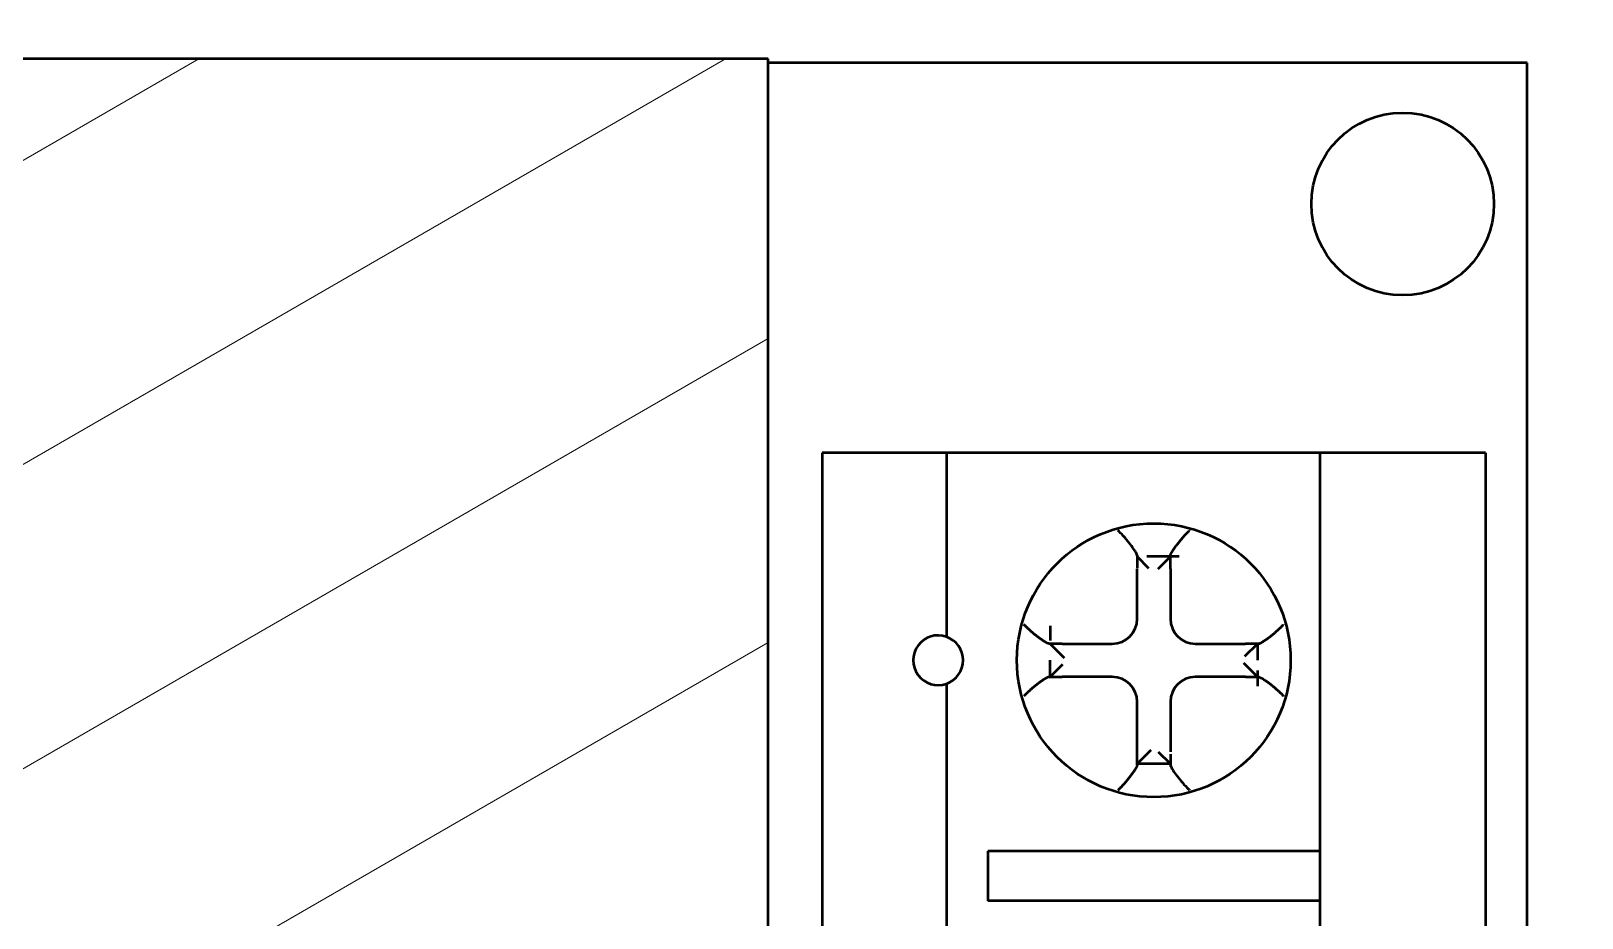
# Model space of a CAD drawing. Header units: millimetres. Extents: x 0 to 841, y 0 to 594.
# Drawn here: x 502.96 to 521.65, y 237.2 to 247.89 of the extents above; entities that cross this region are included whole.
import ezdxf

# ---------------------------------------------------------------- set-up
doc = ezdxf.new("R2010")
doc.units = ezdxf.units.MM
doc.layers.add('Hatch (ISO)', color=7, linetype='Continuous', lineweight=18)
doc.layers.add('Visible (ISO)', color=7, linetype='Continuous', lineweight=50)

msp = doc.modelspace()

# ---------------------------------------------------------------- hatches: boundary and pattern name
at = {"layer": 'Hatch (ISO)'}
h = msp.add_hatch(dxfattribs=at)
h.set_pattern_fill('ANSI31', color=256, scale=25.4, style=0)
h.set_pattern_definition([(45, (0, 0), (-2.245064, 2.245064), [])])
edge = h.paths.add_edge_path()
edge.add_ellipse((416.288, 307.621), major_axis=(-9.758, 2.186), ratio=1, start_angle=270, end_angle=282.6294)
edge.add_line((416.288, 317.621), (382.416, 317.621))
edge.add_ellipse((382.416, 312.621), major_axis=(-5, 0), ratio=1, start_angle=270, end_angle=360)
edge.add_line((377.416, 312.621), (377.416, 210.621))
edge.add_ellipse((382.416, 210.621), major_axis=(0, -5), ratio=1, start_angle=270, end_angle=360)
edge.add_line((382.416, 205.621), (416.288, 205.621))
edge.add_ellipse((416.288, 215.621), major_axis=(10, 0), ratio=1, start_angle=270, end_angle=282.6294)
edge.add_ellipse((445.416, 85.621), major_axis=(120.242, 26.942), ratio=1, start_angle=64.74122, end_angle=90, ccw=False)
edge.add_ellipse((474.544, 215.621), major_axis=(9.758, -2.186), ratio=1, start_angle=270, end_angle=282.6294)
edge.add_line((474.544, 205.621), (558.416, 205.621))
edge.add_ellipse((558.416, 210.621), major_axis=(5, 0), ratio=1, start_angle=270, end_angle=360)
edge.add_line((563.416, 210.621), (563.416, 312.621))
edge.add_ellipse((558.416, 312.621), major_axis=(0, 5), ratio=1, start_angle=270, end_angle=360)
edge.add_line((558.416, 317.621), (474.544, 317.621))
edge.add_ellipse((474.544, 307.621), major_axis=(-10, 0), ratio=1, start_angle=270, end_angle=282.6294)
edge.add_ellipse((445.416, 437.621), major_axis=(-120.242, -26.942), ratio=1, start_angle=64.74122, end_angle=90, ccw=False)
edge = h.paths.add_edge_path(flags=0)
edge.add_line((388.916, 208.621), (388.916, 210.621))
edge.add_ellipse((382.416, 210.621), major_axis=(0, 6.5), ratio=1, start_angle=270, end_angle=363.5049)
edge.add_line((382.019, 217.108), (380.416, 217.108))
edge.add_line((380.416, 217.108), (380.416, 221.814))
edge.add_spline(control_points=[(380.416, 221.814), (380.416, 222.421), (380.5, 223.145), (380.692, 224.324), (380.822, 224.956), (381.036, 226.225), (381.109, 226.863), (381.109, 228.037), (381.036, 228.675), (380.822, 229.944), (380.692, 230.576), (380.5, 231.755), (380.416, 232.479), (380.416, 233.086)], knot_values=[1.346639, 1.346639, 1.346639, 1.346639, 1.528836, 1.528836, 1.705012, 1.705012, 1.881187, 1.881187, 2.057362, 2.057362, 2.233538, 2.233538, 2.415734, 2.415734, 2.415734, 2.415734], degree=3, periodic=0)
edge.add_line((380.416, 233.086), (380.416, 241.621))
edge.add_ellipse((380.416, 244.121), major_axis=(2.5, 0), ratio=1, start_angle=270, end_angle=450)
edge.add_line((380.416, 246.621), (380.416, 276.621))
edge.add_ellipse((380.416, 279.121), major_axis=(2.5, 0), ratio=1, start_angle=270, end_angle=450)
edge.add_line((380.416, 281.621), (380.416, 306.121))
edge.add_line((380.416, 306.121), (382.489, 306.121))
edge.add_ellipse((382.416, 312.621), major_axis=(6.5, 0.073), ratio=1, start_angle=270, end_angle=359.355)
edge.add_line((388.916, 312.621), (388.916, 314.621))
edge.add_line((388.916, 314.621), (416.288, 314.621))
edge.add_ellipse((416.288, 307.621), major_axis=(7, 0), ratio=1, start_angle=77.3706, end_angle=90, ccw=False)
edge.add_ellipse((445.416, 437.621), major_axis=(123.169, -27.598), ratio=1, start_angle=270, end_angle=279.22446)
edge.add_ellipse((445.416, 311.397), major_axis=(-0.223, -7.497), ratio=1, start_angle=270, end_angle=453.4049)
edge.add_ellipse((445.416, 437.621), major_axis=(126.001, 7.497), ratio=1, start_angle=270, end_angle=279.22446)
edge.add_ellipse((474.544, 307.621), major_axis=(6.831, 1.531), ratio=1, start_angle=77.3706, end_angle=90, ccw=False)
edge.add_line((474.544, 314.621), (535.916, 314.621))
edge.add_ellipse((538.416, 314.621), major_axis=(0, -2.5), ratio=1, start_angle=270, end_angle=450)
edge.add_line((540.916, 314.621), (551.918, 314.621))
edge.add_line((551.918, 314.621), (551.918, 312.445))
edge.add_ellipse((558.416, 312.621), major_axis=(0.176, -6.498), ratio=1, start_angle=270, end_angle=359.0971)
edge.add_line((558.489, 306.121), (560.416, 306.121))
edge.add_line((560.416, 306.121), (560.416, 217.108))
edge.add_line((560.416, 217.108), (558.813, 217.108))
edge.add_ellipse((558.416, 210.621), major_axis=(-6.488, 0.397), ratio=1, start_angle=270, end_angle=361.9571)
edge.add_line((551.918, 210.796), (551.918, 208.621))
edge.add_line((551.918, 208.621), (540.916, 208.621))
edge.add_ellipse((538.416, 208.621), major_axis=(0, 2.5), ratio=1, start_angle=270, end_angle=450)
edge.add_line((535.916, 208.621), (474.544, 208.621))
edge.add_ellipse((474.544, 215.621), major_axis=(-7, 0), ratio=1, start_angle=77.3706, end_angle=90, ccw=False)
edge.add_ellipse((445.416, 85.621), major_axis=(-123.169, 27.598), ratio=1, start_angle=270, end_angle=279.22446)
edge.add_ellipse((445.416, 211.844), major_axis=(0.223, 7.497), ratio=1, start_angle=270, end_angle=453.4049)
edge.add_ellipse((445.416, 85.621), major_axis=(-126.001, -7.497), ratio=1, start_angle=270, end_angle=279.22446)
edge.add_ellipse((416.288, 215.621), major_axis=(-6.831, -1.531), ratio=1, start_angle=77.3706, end_angle=90, ccw=False)
edge.add_line((416.288, 208.621), (388.916, 208.621))
edge = h.paths.add_edge_path(flags=0)
edge.add_ellipse((557.666, 211.371), major_axis=(0, 2.172), ratio=1, start_angle=0, end_angle=360)
edge = h.paths.add_edge_path(flags=0)
edge.add_ellipse((557.666, 311.871), major_axis=(0, 2.172), ratio=1, start_angle=0, end_angle=360)
edge = h.paths.add_edge_path(flags=0)
edge.add_ellipse((383.166, 311.871), major_axis=(0, 2.172), ratio=1, start_angle=0, end_angle=360)
edge = h.paths.add_edge_path(flags=0)
edge.add_ellipse((383.166, 211.371), major_axis=(0, 2.172), ratio=1, start_angle=0, end_angle=360)
edge = h.paths.add_edge_path(flags=0)
edge.add_ellipse((445.416, 214.344), major_axis=(0, 2), ratio=1, start_angle=0, end_angle=360)
edge = h.paths.add_edge_path(flags=0)
edge.add_ellipse((445.416, 308.897), major_axis=(0, 2), ratio=1, start_angle=0, end_angle=360)
h = msp.add_hatch(dxfattribs=at)
h.set_pattern_fill('ANSI31', color=256, scale=25.4, angle=-15, style=0)
h.set_pattern_definition([(30, (0, 0), (-1.587501, 2.74963), [])])
h.paths.add_polyline_path([(494.842, 228.057), (511.842, 228.057), (511.842, 247.557), (494.842, 247.557)])

# ---------------------------------------------------------------- linework, layer by layer
at = {"layer": 'Visible (ISO)'}
for p, q in [((511.842, 247.557), (494.842, 247.557)), ((511.842, 228.057), (511.842, 247.557)), ((520.992, 247.507), (511.842, 247.507)), ((520.992, 228.107), (520.992, 247.507)), ((513.992, 242.807), (512.492, 242.807)), ((512.492, 242.807), (512.492, 232.807)), ((518.492, 242.807), (513.992, 242.807)), ((513.992, 242.807), (513.992, 240.589)), ((518.492, 242.807), (518.492, 238.007)), ((520.492, 242.807), (518.492, 242.807)), ((520.492, 242.807), (520.492, 232.807)), ((516.292, 241.572), (516.292, 241.418)), ((516.434, 241.414), (516.292, 241.557)), ((516.292, 240.807), (516.292, 241.411)), ((516.797, 241.557), (516.408, 241.557)), ((516.692, 241.557), (516.539, 241.404)), ((516.692, 241.411), (516.692, 241.566)), ((516.692, 241.411), (516.692, 240.807)), ((515.242, 240.72), (515.242, 240.547)), ((515.387, 240.507), (515.232, 240.507)), ((515.414, 240.334), (515.244, 240.505)), ((515.387, 240.507), (515.992, 240.507)), ((516.992, 240.507), (517.597, 240.507)), ((517.742, 240.506), (517.586, 240.351)), ((517.752, 240.507), (517.597, 240.507)), ((517.742, 240.507), (517.742, 240.307)), ((515.242, 240.107), (515.242, 240.307)), ((517.741, 240.108), (517.576, 240.273)), ((515.232, 240.107), (515.387, 240.107)), ((515.392, 240.257), (515.242, 240.107)), ((515.992, 240.107), (515.387, 240.107)), ((517.597, 240.107), (516.992, 240.107)), ((517.597, 240.107), (517.752, 240.107)), ((517.742, 240.185), (517.742, 239.995)), ((513.992, 240.024), (513.992, 235.589)), ((516.292, 239.202), (516.292, 239.807)), ((516.692, 239.807), (516.692, 239.202)), ((516.292, 239.047), (516.292, 239.202)), ((516.457, 239.222), (516.293, 239.057)), ((516.692, 239.057), (516.549, 239.199)), ((516.692, 239.176), (516.692, 239.023)), ((516.692, 239.057), (516.292, 239.057)), ((514.492, 238.007), (514.492, 237.407)), ((518.492, 238.007), (514.492, 238.007)), ((518.492, 238.007), (518.492, 237.407)), ((518.492, 237.407), (514.492, 237.407)), ((518.492, 237.407), (518.492, 232.807))]:
    msp.add_line(p, q, dxfattribs=at)
for centre, radius in [((519.492, 245.807), 1.1), ((516.492, 240.307), 1.65)]:
    msp.add_circle(centre, radius, dxfattribs=at)
for centre, start, end in [((515.992, 240.807), 270, 0), ((516.992, 240.807), 180, 270), ((513.892, 240.307), 70.5288, 289.4712), ((513.892, 240.307), 289.4712, 70.5288), ((515.992, 239.807), 0, 90), ((516.992, 239.807), 90, 180)]:
    msp.add_arc(centre, 0.3, start, end, dxfattribs=at)
for points, knots in [([(516.292, 241.566), (516.292, 241.569), (516.291, 241.573), (516.288, 241.582), (516.286, 241.587), (516.278, 241.605), (516.269, 241.619), (516.246, 241.655), (516.229, 241.678), (516.19, 241.729), (516.168, 241.756), (516.122, 241.809), (516.098, 241.835), (516.07, 241.863), (516.065, 241.868), (516.06, 241.872)], [0.000001, 0.000001, 0.000001, 0.000001, 0.00287768, 0.00287768, 0.00591078, 0.00591078, 0.01244531, 0.01244531, 0.0208303, 0.0208303, 0.02984915, 0.02984915, 0.03976854, 0.03976854, 0.04179777, 0.04179777, 0.04179777, 0.04179777]), ([(516.692, 241.566), (516.692, 241.568), (516.692, 241.569), (516.692, 241.57), (516.692, 241.571), (516.693, 241.573), (516.693, 241.574), (516.693, 241.576), (516.694, 241.577), (516.694, 241.579), (516.695, 241.58), (516.696, 241.582), (516.696, 241.584), (516.697, 241.586), (516.698, 241.587), (516.699, 241.589), (516.7, 241.591), (516.7, 241.593), (516.701, 241.595), (516.702, 241.596), (516.702, 241.597), (516.703, 241.598), (516.703, 241.599), (516.704, 241.6), (516.705, 241.601), (516.706, 241.603), (516.707, 241.605), (516.708, 241.607), (516.709, 241.609), (516.711, 241.612), (516.712, 241.614), (516.713, 241.616), (516.715, 241.618), (516.716, 241.621), (516.717, 241.623), (516.719, 241.625), (516.72, 241.628), (516.722, 241.63), (516.723, 241.632), (516.725, 241.635), (516.726, 241.637), (516.728, 241.64), (516.73, 241.642), (516.731, 241.645), (516.733, 241.647), (516.735, 241.65), (516.736, 241.652), (516.738, 241.655), (516.74, 241.657), (516.742, 241.66), (516.744, 241.662), (516.745, 241.665), (516.747, 241.668), (516.749, 241.67), (516.751, 241.673), (516.753, 241.675), (516.755, 241.678), (516.757, 241.681), (516.759, 241.683), (516.76, 241.686), (516.762, 241.688), (516.764, 241.691), (516.766, 241.694), (516.768, 241.696), (516.77, 241.699), (516.772, 241.702), (516.774, 241.704), (516.777, 241.707), (516.779, 241.71), (516.781, 241.712), (516.783, 241.715), (516.785, 241.718), (516.787, 241.72), (516.789, 241.723), (516.791, 241.726), (516.793, 241.728), (516.795, 241.731), (516.798, 241.734), (516.8, 241.736), (516.802, 241.739), (516.804, 241.742), (516.806, 241.744), (516.808, 241.747), (516.811, 241.75), (516.813, 241.752), (516.815, 241.755), (516.817, 241.758), (516.819, 241.76), (516.821, 241.763), (516.824, 241.766), (516.826, 241.768), (516.828, 241.771), (516.83, 241.773), (516.833, 241.776), (516.835, 241.778), (516.837, 241.781), (516.839, 241.784), (516.841, 241.786), (516.844, 241.789), (516.846, 241.791), (516.848, 241.794), (516.85, 241.796), (516.853, 241.799), (516.855, 241.801), (516.857, 241.804), (516.859, 241.806), (516.861, 241.809), (516.864, 241.811), (516.866, 241.813), (516.868, 241.816), (516.87, 241.818), (516.873, 241.821), (516.875, 241.823), (516.877, 241.825), (516.879, 241.828), (516.881, 241.83), (516.884, 241.832), (516.886, 241.834), (516.888, 241.837), (516.89, 241.839), (516.892, 241.841), (516.894, 241.843), (516.897, 241.846), (516.899, 241.848), (516.901, 241.85), (516.903, 241.852), (516.905, 241.854), (516.907, 241.856), (516.909, 241.858), (516.911, 241.86), (516.913, 241.862), (516.916, 241.864), (516.918, 241.866), (516.92, 241.868), (516.922, 241.87), (516.924, 241.872)], [0, 0, 0, 0, 0.022727, 0.022727, 0.022727, 0.045455, 0.045455, 0.045455, 0.068182, 0.068182, 0.068182, 0.090909, 0.090909, 0.090909, 0.113636, 0.113636, 0.113636, 0.136364, 0.136364, 0.136364, 0.147688, 0.147688, 0.147688, 0.159091, 0.159091, 0.159091, 0.181818, 0.181818, 0.181818, 0.204545, 0.204545, 0.204545, 0.227273, 0.227273, 0.227273, 0.25, 0.25, 0.25, 0.272727, 0.272727, 0.272727, 0.295455, 0.295455, 0.295455, 0.318182, 0.318182, 0.318182, 0.340909, 0.340909, 0.340909, 0.363636, 0.363636, 0.363636, 0.386364, 0.386364, 0.386364, 0.409091, 0.409091, 0.409091, 0.431818, 0.431818, 0.431818, 0.454545, 0.454545, 0.454545, 0.477273, 0.477273, 0.477273, 0.5, 0.5, 0.5, 0.522727, 0.522727, 0.522727, 0.545455, 0.545455, 0.545455, 0.568182, 0.568182, 0.568182, 0.590909, 0.590909, 0.590909, 0.613636, 0.613636, 0.613636, 0.636364, 0.636364, 0.636364, 0.659091, 0.659091, 0.659091, 0.681818, 0.681818, 0.681818, 0.704545, 0.704545, 0.704545, 0.727273, 0.727273, 0.727273, 0.75, 0.75, 0.75, 0.772727, 0.772727, 0.772727, 0.795455, 0.795455, 0.795455, 0.818182, 0.818182, 0.818182, 0.840909, 0.840909, 0.840909, 0.863636, 0.863636, 0.863636, 0.886364, 0.886364, 0.886364, 0.909091, 0.909091, 0.909091, 0.931818, 0.931818, 0.931818, 0.954545, 0.954545, 0.954545, 0.977273, 0.977273, 0.977273, 1, 1, 1, 1]), ([(515.232, 240.507), (515.231, 240.507), (515.23, 240.507), (515.228, 240.507), (515.227, 240.507), (515.226, 240.507), (515.224, 240.508), (515.223, 240.508), (515.221, 240.509), (515.22, 240.509), (515.218, 240.51), (515.216, 240.51), (515.215, 240.511), (515.213, 240.512), (515.211, 240.513), (515.209, 240.513), (515.207, 240.514), (515.206, 240.515), (515.204, 240.516), (515.202, 240.517), (515.2, 240.518), (515.198, 240.519), (515.195, 240.52), (515.193, 240.522), (515.191, 240.523), (515.19, 240.524), (515.188, 240.524), (515.187, 240.525), (515.184, 240.527), (515.181, 240.529), (515.178, 240.531), (515.175, 240.532), (515.173, 240.534), (515.171, 240.535), (515.168, 240.537), (515.166, 240.538), (515.164, 240.54), (515.161, 240.541), (515.159, 240.543), (515.156, 240.544), (515.154, 240.546), (515.151, 240.548), (515.149, 240.549), (515.146, 240.551), (515.144, 240.553), (515.141, 240.555), (515.139, 240.556), (515.136, 240.558), (515.134, 240.56), (515.131, 240.562), (515.128, 240.564), (515.126, 240.566), (515.123, 240.568), (515.121, 240.569), (515.118, 240.571), (515.115, 240.573), (515.113, 240.575), (515.11, 240.577), (515.107, 240.579), (515.105, 240.581), (515.102, 240.583), (515.099, 240.585), (515.097, 240.587), (515.094, 240.589), (515.091, 240.591), (515.089, 240.593), (515.086, 240.595), (515.083, 240.597), (515.081, 240.6), (515.078, 240.602), (515.075, 240.604), (515.073, 240.606), (515.07, 240.608), (515.067, 240.61), (515.065, 240.612), (515.062, 240.614), (515.06, 240.616), (515.058, 240.617), (515.056, 240.619), (515.053, 240.622), (515.05, 240.625), (515.046, 240.627), (515.043, 240.63), (515.041, 240.632), (515.038, 240.634), (515.036, 240.636), (515.033, 240.638), (515.03, 240.641), (515.028, 240.643), (515.025, 240.645), (515.023, 240.647), (515.02, 240.649), (515.017, 240.652), (515.015, 240.654), (515.012, 240.656), (515.01, 240.658), (515.007, 240.661), (515.005, 240.663), (515.002, 240.665), (515, 240.667), (514.997, 240.67), (514.995, 240.672), (514.992, 240.674), (514.99, 240.676), (514.987, 240.678), (514.985, 240.681), (514.983, 240.683), (514.98, 240.685), (514.978, 240.687), (514.976, 240.69), (514.973, 240.692), (514.971, 240.694), (514.969, 240.696), (514.966, 240.698), (514.964, 240.7), (514.962, 240.703), (514.96, 240.705), (514.957, 240.707), (514.955, 240.709), (514.953, 240.711), (514.951, 240.713), (514.949, 240.716), (514.947, 240.718), (514.944, 240.72), (514.942, 240.722), (514.94, 240.724), (514.938, 240.726), (514.936, 240.728), (514.934, 240.73), (514.932, 240.732), (514.93, 240.734), (514.928, 240.736), (514.926, 240.738)], [0, 0, 0, 0, 0.022727, 0.022727, 0.022727, 0.045455, 0.045455, 0.045455, 0.068182, 0.068182, 0.068182, 0.090909, 0.090909, 0.090909, 0.113636, 0.113636, 0.113636, 0.136364, 0.136364, 0.136364, 0.159091, 0.159091, 0.159091, 0.181818, 0.181818, 0.181818, 0.197847, 0.197847, 0.197847, 0.227273, 0.227273, 0.227273, 0.25, 0.25, 0.25, 0.272727, 0.272727, 0.272727, 0.295455, 0.295455, 0.295455, 0.318182, 0.318182, 0.318182, 0.340909, 0.340909, 0.340909, 0.363636, 0.363636, 0.363636, 0.386364, 0.386364, 0.386364, 0.409091, 0.409091, 0.409091, 0.431818, 0.431818, 0.431818, 0.454545, 0.454545, 0.454545, 0.477273, 0.477273, 0.477273, 0.5, 0.5, 0.5, 0.522727, 0.522727, 0.522727, 0.545455, 0.545455, 0.545455, 0.568182, 0.568182, 0.568182, 0.584169, 0.584169, 0.584169, 0.613636, 0.613636, 0.613636, 0.636364, 0.636364, 0.636364, 0.659091, 0.659091, 0.659091, 0.681818, 0.681818, 0.681818, 0.704545, 0.704545, 0.704545, 0.727273, 0.727273, 0.727273, 0.75, 0.75, 0.75, 0.772727, 0.772727, 0.772727, 0.795455, 0.795455, 0.795455, 0.818182, 0.818182, 0.818182, 0.840909, 0.840909, 0.840909, 0.863636, 0.863636, 0.863636, 0.886364, 0.886364, 0.886364, 0.909091, 0.909091, 0.909091, 0.931818, 0.931818, 0.931818, 0.954545, 0.954545, 0.954545, 0.977273, 0.977273, 0.977273, 1, 1, 1, 1]), ([(517.752, 240.507), (517.753, 240.507), (517.754, 240.507), (517.755, 240.507), (517.757, 240.507), (517.758, 240.507), (517.759, 240.508), (517.761, 240.508), (517.762, 240.509), (517.764, 240.509), (517.766, 240.51), (517.767, 240.51), (517.769, 240.511), (517.771, 240.512), (517.773, 240.513), (517.774, 240.513), (517.776, 240.514), (517.778, 240.515), (517.78, 240.516), (517.782, 240.517), (517.784, 240.518), (517.786, 240.519), (517.788, 240.52), (517.79, 240.522), (517.793, 240.523), (517.795, 240.524), (517.797, 240.525), (517.799, 240.527), (517.801, 240.528), (517.804, 240.529), (517.806, 240.531), (517.808, 240.532), (517.811, 240.534), (517.813, 240.535), (517.815, 240.537), (517.818, 240.538), (517.82, 240.54), (517.823, 240.541), (517.825, 240.543), (517.827, 240.544), (517.83, 240.546), (517.832, 240.548), (517.835, 240.549), (517.837, 240.551), (517.84, 240.553), (517.843, 240.555), (517.845, 240.556), (517.848, 240.558), (517.85, 240.56), (517.853, 240.562), (517.855, 240.564), (517.858, 240.566), (517.861, 240.568), (517.863, 240.569), (517.866, 240.571), (517.868, 240.573), (517.871, 240.575), (517.874, 240.577), (517.876, 240.579), (517.879, 240.581), (517.882, 240.583), (517.884, 240.585), (517.887, 240.587), (517.89, 240.589), (517.892, 240.591), (517.895, 240.593), (517.898, 240.595), (517.9, 240.597), (517.903, 240.6), (517.906, 240.602), (517.908, 240.604), (517.911, 240.606), (517.914, 240.608), (517.916, 240.61), (517.919, 240.612), (517.922, 240.614), (517.924, 240.617), (517.927, 240.619), (517.93, 240.621), (517.932, 240.623), (517.935, 240.625), (517.938, 240.627), (517.94, 240.63), (517.943, 240.632), (517.946, 240.634), (517.948, 240.636), (517.951, 240.638), (517.953, 240.641), (517.956, 240.642), (517.958, 240.644), (517.96, 240.646), (517.963, 240.649), (517.966, 240.651), (517.969, 240.654), (517.971, 240.656), (517.974, 240.658), (517.976, 240.661), (517.979, 240.663), (517.982, 240.665), (517.984, 240.667), (517.986, 240.67), (517.989, 240.672), (517.991, 240.674), (517.994, 240.676), (517.996, 240.678), (517.999, 240.681), (518.001, 240.683), (518.003, 240.685), (518.006, 240.687), (518.008, 240.69), (518.011, 240.692), (518.013, 240.694), (518.015, 240.696), (518.017, 240.698), (518.02, 240.7), (518.022, 240.703), (518.024, 240.705), (518.026, 240.707), (518.029, 240.709), (518.031, 240.711), (518.033, 240.713), (518.035, 240.716), (518.037, 240.718), (518.039, 240.72), (518.041, 240.722), (518.043, 240.724), (518.045, 240.726), (518.048, 240.728), (518.05, 240.73), (518.051, 240.732), (518.053, 240.734), (518.055, 240.736), (518.057, 240.738)], [0, 0, 0, 0, 0.0227273, 0.0227273, 0.0227273, 0.0454545, 0.0454545, 0.0454545, 0.0681818, 0.0681818, 0.0681818, 0.0909091, 0.0909091, 0.0909091, 0.1136364, 0.1136364, 0.1136364, 0.1363636, 0.1363636, 0.1363636, 0.1590909, 0.1590909, 0.1590909, 0.1818182, 0.1818182, 0.1818182, 0.2045455, 0.2045455, 0.2045455, 0.2272727, 0.2272727, 0.2272727, 0.25, 0.25, 0.25, 0.2727273, 0.2727273, 0.2727273, 0.2954545, 0.2954545, 0.2954545, 0.3181818, 0.3181818, 0.3181818, 0.3409091, 0.3409091, 0.3409091, 0.3636364, 0.3636364, 0.3636364, 0.3863636, 0.3863636, 0.3863636, 0.4090909, 0.4090909, 0.4090909, 0.4318182, 0.4318182, 0.4318182, 0.4545455, 0.4545455, 0.4545455, 0.4772727, 0.4772727, 0.4772727, 0.5, 0.5, 0.5, 0.5227273, 0.5227273, 0.5227273, 0.5454545, 0.5454545, 0.5454545, 0.5681818, 0.5681818, 0.5681818, 0.5909091, 0.5909091, 0.5909091, 0.6136364, 0.6136364, 0.6136364, 0.6363636, 0.6363636, 0.6363636, 0.6590909, 0.6590909, 0.6590909, 0.6782749, 0.6782749, 0.6782749, 0.7045455, 0.7045455, 0.7045455, 0.7272727, 0.7272727, 0.7272727, 0.75, 0.75, 0.75, 0.7727273, 0.7727273, 0.7727273, 0.7954545, 0.7954545, 0.7954545, 0.8181818, 0.8181818, 0.8181818, 0.8409091, 0.8409091, 0.8409091, 0.8636364, 0.8636364, 0.8636364, 0.8863636, 0.8863636, 0.8863636, 0.9090909, 0.9090909, 0.9090909, 0.9318182, 0.9318182, 0.9318182, 0.9545455, 0.9545455, 0.9545455, 0.9772727, 0.9772727, 0.9772727, 1, 1, 1, 1]), ([(515.232, 240.107), (515.231, 240.107), (515.23, 240.107), (515.228, 240.106), (515.227, 240.106), (515.226, 240.106), (515.224, 240.105), (515.223, 240.105), (515.221, 240.105), (515.22, 240.104), (515.218, 240.104), (515.216, 240.103), (515.215, 240.102), (515.213, 240.101), (515.211, 240.101), (515.209, 240.1), (515.207, 240.099), (515.206, 240.098), (515.204, 240.097), (515.202, 240.096), (515.2, 240.095), (515.198, 240.094), (515.195, 240.093), (515.193, 240.092), (515.191, 240.09), (515.189, 240.089), (515.187, 240.088), (515.185, 240.087), (515.182, 240.085), (515.18, 240.084), (515.178, 240.083), (515.175, 240.081), (515.173, 240.08), (515.171, 240.078), (515.168, 240.077), (515.166, 240.075), (515.164, 240.074), (515.161, 240.072), (515.159, 240.07), (515.156, 240.069), (515.154, 240.067), (515.151, 240.065), (515.149, 240.064), (515.146, 240.062), (515.144, 240.06), (515.141, 240.059), (515.139, 240.057), (515.136, 240.055), (515.134, 240.053), (515.131, 240.051), (515.128, 240.049), (515.126, 240.048), (515.123, 240.046), (515.121, 240.044), (515.118, 240.042), (515.115, 240.04), (515.113, 240.038), (515.11, 240.036), (515.107, 240.034), (515.105, 240.032), (515.102, 240.03), (515.099, 240.028), (515.097, 240.026), (515.094, 240.024), (515.091, 240.022), (515.089, 240.02), (515.086, 240.018), (515.083, 240.016), (515.081, 240.014), (515.078, 240.012), (515.075, 240.009), (515.073, 240.007), (515.07, 240.005), (515.067, 240.003), (515.065, 240.001), (515.062, 239.999), (515.059, 239.997), (515.057, 239.994), (515.054, 239.992), (515.051, 239.99), (515.049, 239.988), (515.046, 239.986), (515.043, 239.984), (515.041, 239.981), (515.038, 239.979), (515.036, 239.977), (515.033, 239.975), (515.03, 239.973), (515.028, 239.971), (515.026, 239.969), (515.024, 239.967), (515.021, 239.964), (515.018, 239.962), (515.015, 239.959), (515.012, 239.957), (515.01, 239.955), (515.007, 239.953), (515.005, 239.95), (515.002, 239.948), (515, 239.946), (514.997, 239.944), (514.995, 239.941), (514.992, 239.939), (514.99, 239.937), (514.987, 239.935), (514.985, 239.933), (514.983, 239.93), (514.98, 239.928), (514.978, 239.926), (514.976, 239.924), (514.973, 239.921), (514.971, 239.919), (514.969, 239.917), (514.966, 239.915), (514.964, 239.913), (514.962, 239.911), (514.96, 239.908), (514.957, 239.906), (514.955, 239.904), (514.953, 239.902), (514.951, 239.9), (514.949, 239.898), (514.947, 239.896), (514.944, 239.893), (514.942, 239.891), (514.94, 239.889), (514.938, 239.887), (514.936, 239.885), (514.934, 239.883), (514.932, 239.881), (514.93, 239.879), (514.928, 239.877), (514.926, 239.875)], [0, 0, 0, 0, 0.0227273, 0.0227273, 0.0227273, 0.0454545, 0.0454545, 0.0454545, 0.0681818, 0.0681818, 0.0681818, 0.0909091, 0.0909091, 0.0909091, 0.1136364, 0.1136364, 0.1136364, 0.1363636, 0.1363636, 0.1363636, 0.1590909, 0.1590909, 0.1590909, 0.1818182, 0.1818182, 0.1818182, 0.2045455, 0.2045455, 0.2045455, 0.2272727, 0.2272727, 0.2272727, 0.25, 0.25, 0.25, 0.2727273, 0.2727273, 0.2727273, 0.2954545, 0.2954545, 0.2954545, 0.3181818, 0.3181818, 0.3181818, 0.3409091, 0.3409091, 0.3409091, 0.3636364, 0.3636364, 0.3636364, 0.3863636, 0.3863636, 0.3863636, 0.4090909, 0.4090909, 0.4090909, 0.4318182, 0.4318182, 0.4318182, 0.4545455, 0.4545455, 0.4545455, 0.4772727, 0.4772727, 0.4772727, 0.5, 0.5, 0.5, 0.5227273, 0.5227273, 0.5227273, 0.5454545, 0.5454545, 0.5454545, 0.5681818, 0.5681818, 0.5681818, 0.5909091, 0.5909091, 0.5909091, 0.6136364, 0.6136364, 0.6136364, 0.6363636, 0.6363636, 0.6363636, 0.6590909, 0.6590909, 0.6590909, 0.6782749, 0.6782749, 0.6782749, 0.7045455, 0.7045455, 0.7045455, 0.7272727, 0.7272727, 0.7272727, 0.75, 0.75, 0.75, 0.7727273, 0.7727273, 0.7727273, 0.7954545, 0.7954545, 0.7954545, 0.8181818, 0.8181818, 0.8181818, 0.8409091, 0.8409091, 0.8409091, 0.8636364, 0.8636364, 0.8636364, 0.8863636, 0.8863636, 0.8863636, 0.9090909, 0.9090909, 0.9090909, 0.9318182, 0.9318182, 0.9318182, 0.9545455, 0.9545455, 0.9545455, 0.9772727, 0.9772727, 0.9772727, 1, 1, 1, 1]), ([(517.752, 240.107), (517.753, 240.107), (517.754, 240.107), (517.755, 240.106), (517.757, 240.106), (517.758, 240.106), (517.759, 240.105), (517.761, 240.105), (517.762, 240.105), (517.764, 240.104), (517.766, 240.104), (517.767, 240.103), (517.769, 240.102), (517.771, 240.101), (517.773, 240.101), (517.774, 240.1), (517.776, 240.099), (517.778, 240.098), (517.78, 240.097), (517.782, 240.096), (517.784, 240.095), (517.786, 240.094), (517.788, 240.093), (517.79, 240.092), (517.793, 240.09), (517.794, 240.09), (517.796, 240.089), (517.797, 240.088), (517.8, 240.086), (517.803, 240.084), (517.806, 240.083), (517.808, 240.081), (517.811, 240.08), (517.813, 240.078), (517.815, 240.077), (517.818, 240.075), (517.82, 240.074), (517.823, 240.072), (517.825, 240.07), (517.827, 240.069), (517.83, 240.067), (517.832, 240.065), (517.835, 240.064), (517.837, 240.062), (517.84, 240.06), (517.843, 240.059), (517.845, 240.057), (517.848, 240.055), (517.85, 240.053), (517.853, 240.051), (517.855, 240.049), (517.858, 240.048), (517.861, 240.046), (517.863, 240.044), (517.866, 240.042), (517.868, 240.04), (517.871, 240.038), (517.874, 240.036), (517.876, 240.034), (517.879, 240.032), (517.882, 240.03), (517.884, 240.028), (517.887, 240.026), (517.89, 240.024), (517.892, 240.022), (517.895, 240.02), (517.898, 240.018), (517.9, 240.016), (517.903, 240.014), (517.906, 240.012), (517.908, 240.009), (517.911, 240.007), (517.914, 240.005), (517.916, 240.003), (517.919, 240.001), (517.922, 239.999), (517.924, 239.997), (517.925, 239.996), (517.927, 239.994), (517.931, 239.991), (517.934, 239.989), (517.938, 239.986), (517.94, 239.984), (517.943, 239.981), (517.946, 239.979), (517.948, 239.977), (517.951, 239.975), (517.953, 239.973), (517.956, 239.97), (517.959, 239.968), (517.961, 239.966), (517.964, 239.964), (517.966, 239.961), (517.969, 239.959), (517.971, 239.957), (517.974, 239.955), (517.976, 239.953), (517.979, 239.95), (517.982, 239.948), (517.984, 239.946), (517.986, 239.944), (517.989, 239.941), (517.991, 239.939), (517.994, 239.937), (517.996, 239.935), (517.999, 239.933), (518.001, 239.93), (518.003, 239.928), (518.006, 239.926), (518.008, 239.924), (518.011, 239.921), (518.013, 239.919), (518.015, 239.917), (518.017, 239.915), (518.02, 239.913), (518.022, 239.911), (518.024, 239.908), (518.026, 239.906), (518.029, 239.904), (518.031, 239.902), (518.033, 239.9), (518.035, 239.898), (518.037, 239.896), (518.039, 239.893), (518.041, 239.891), (518.043, 239.889), (518.045, 239.887), (518.048, 239.885), (518.05, 239.883), (518.051, 239.881), (518.053, 239.879), (518.055, 239.877), (518.057, 239.875)], [0, 0, 0, 0, 0.022727, 0.022727, 0.022727, 0.045455, 0.045455, 0.045455, 0.068182, 0.068182, 0.068182, 0.090909, 0.090909, 0.090909, 0.113636, 0.113636, 0.113636, 0.136364, 0.136364, 0.136364, 0.159091, 0.159091, 0.159091, 0.181818, 0.181818, 0.181818, 0.197847, 0.197847, 0.197847, 0.227273, 0.227273, 0.227273, 0.25, 0.25, 0.25, 0.272727, 0.272727, 0.272727, 0.295455, 0.295455, 0.295455, 0.318182, 0.318182, 0.318182, 0.340909, 0.340909, 0.340909, 0.363636, 0.363636, 0.363636, 0.386364, 0.386364, 0.386364, 0.409091, 0.409091, 0.409091, 0.431818, 0.431818, 0.431818, 0.454545, 0.454545, 0.454545, 0.477273, 0.477273, 0.477273, 0.5, 0.5, 0.5, 0.522727, 0.522727, 0.522727, 0.545455, 0.545455, 0.545455, 0.568182, 0.568182, 0.568182, 0.584169, 0.584169, 0.584169, 0.613636, 0.613636, 0.613636, 0.636364, 0.636364, 0.636364, 0.659091, 0.659091, 0.659091, 0.681818, 0.681818, 0.681818, 0.704545, 0.704545, 0.704545, 0.727273, 0.727273, 0.727273, 0.75, 0.75, 0.75, 0.772727, 0.772727, 0.772727, 0.795455, 0.795455, 0.795455, 0.818182, 0.818182, 0.818182, 0.840909, 0.840909, 0.840909, 0.863636, 0.863636, 0.863636, 0.886364, 0.886364, 0.886364, 0.909091, 0.909091, 0.909091, 0.931818, 0.931818, 0.931818, 0.954545, 0.954545, 0.954545, 0.977273, 0.977273, 0.977273, 1, 1, 1, 1]), ([(516.292, 239.047), (516.292, 239.046), (516.292, 239.044), (516.292, 239.043), (516.291, 239.042), (516.291, 239.041), (516.291, 239.039), (516.29, 239.038), (516.29, 239.036), (516.289, 239.034), (516.289, 239.033), (516.288, 239.031), (516.287, 239.029), (516.287, 239.028), (516.286, 239.026), (516.285, 239.024), (516.284, 239.022), (516.283, 239.02), (516.282, 239.018), (516.282, 239.017), (516.281, 239.016), (516.281, 239.015), (516.28, 239.014), (516.28, 239.013), (516.279, 239.012), (516.278, 239.01), (516.277, 239.008), (516.276, 239.006), (516.275, 239.004), (516.273, 239.002), (516.272, 238.999), (516.271, 238.997), (516.269, 238.995), (516.268, 238.993), (516.266, 238.99), (516.265, 238.988), (516.263, 238.986), (516.262, 238.983), (516.26, 238.981), (516.259, 238.978), (516.257, 238.976), (516.256, 238.973), (516.254, 238.971), (516.252, 238.969), (516.251, 238.966), (516.249, 238.964), (516.247, 238.961), (516.246, 238.959), (516.244, 238.956), (516.242, 238.953), (516.24, 238.951), (516.238, 238.948), (516.237, 238.946), (516.235, 238.943), (516.233, 238.94), (516.231, 238.938), (516.229, 238.935), (516.227, 238.933), (516.225, 238.93), (516.223, 238.927), (516.221, 238.925), (516.219, 238.922), (516.217, 238.919), (516.215, 238.917), (516.213, 238.914), (516.211, 238.911), (516.209, 238.909), (516.207, 238.906), (516.205, 238.903), (516.203, 238.901), (516.201, 238.898), (516.199, 238.895), (516.197, 238.893), (516.195, 238.89), (516.193, 238.887), (516.19, 238.885), (516.188, 238.882), (516.186, 238.879), (516.184, 238.877), (516.182, 238.874), (516.18, 238.871), (516.178, 238.869), (516.175, 238.866), (516.173, 238.863), (516.171, 238.861), (516.169, 238.858), (516.167, 238.856), (516.164, 238.853), (516.162, 238.85), (516.16, 238.848), (516.158, 238.845), (516.156, 238.842), (516.153, 238.84), (516.151, 238.837), (516.149, 238.835), (516.147, 238.832), (516.145, 238.83), (516.142, 238.827), (516.14, 238.825), (516.138, 238.822), (516.136, 238.819), (516.133, 238.817), (516.131, 238.814), (516.129, 238.812), (516.127, 238.81), (516.124, 238.807), (516.122, 238.805), (516.12, 238.802), (516.118, 238.8), (516.116, 238.797), (516.113, 238.795), (516.111, 238.793), (516.109, 238.79), (516.107, 238.788), (516.105, 238.786), (516.102, 238.783), (516.1, 238.781), (516.098, 238.779), (516.096, 238.776), (516.094, 238.774), (516.091, 238.772), (516.089, 238.77), (516.087, 238.768), (516.085, 238.766), (516.083, 238.763), (516.081, 238.761), (516.079, 238.759), (516.077, 238.757), (516.074, 238.755), (516.072, 238.753), (516.07, 238.751), (516.068, 238.749), (516.066, 238.747), (516.064, 238.745), (516.062, 238.743), (516.06, 238.741)], [0, 0, 0, 0, 0.022727, 0.022727, 0.022727, 0.045455, 0.045455, 0.045455, 0.068182, 0.068182, 0.068182, 0.090909, 0.090909, 0.090909, 0.113636, 0.113636, 0.113636, 0.136364, 0.136364, 0.136364, 0.147688, 0.147688, 0.147688, 0.159091, 0.159091, 0.159091, 0.181818, 0.181818, 0.181818, 0.204545, 0.204545, 0.204545, 0.227273, 0.227273, 0.227273, 0.25, 0.25, 0.25, 0.272727, 0.272727, 0.272727, 0.295455, 0.295455, 0.295455, 0.318182, 0.318182, 0.318182, 0.340909, 0.340909, 0.340909, 0.363636, 0.363636, 0.363636, 0.386364, 0.386364, 0.386364, 0.409091, 0.409091, 0.409091, 0.431818, 0.431818, 0.431818, 0.454545, 0.454545, 0.454545, 0.477273, 0.477273, 0.477273, 0.5, 0.5, 0.5, 0.522727, 0.522727, 0.522727, 0.545455, 0.545455, 0.545455, 0.568182, 0.568182, 0.568182, 0.590909, 0.590909, 0.590909, 0.613636, 0.613636, 0.613636, 0.636364, 0.636364, 0.636364, 0.659091, 0.659091, 0.659091, 0.681818, 0.681818, 0.681818, 0.704545, 0.704545, 0.704545, 0.727273, 0.727273, 0.727273, 0.75, 0.75, 0.75, 0.772727, 0.772727, 0.772727, 0.795455, 0.795455, 0.795455, 0.818182, 0.818182, 0.818182, 0.840909, 0.840909, 0.840909, 0.863636, 0.863636, 0.863636, 0.886364, 0.886364, 0.886364, 0.909091, 0.909091, 0.909091, 0.931818, 0.931818, 0.931818, 0.954545, 0.954545, 0.954545, 0.977273, 0.977273, 0.977273, 1, 1, 1, 1]), ([(516.692, 239.047), (516.692, 239.044), (516.693, 239.04), (516.695, 239.032), (516.697, 239.027), (516.706, 239.009), (516.715, 238.994), (516.738, 238.958), (516.754, 238.935), (516.794, 238.884), (516.815, 238.857), (516.861, 238.804), (516.886, 238.778), (516.914, 238.75), (516.919, 238.746), (516.924, 238.741)], [0.000001, 0.000001, 0.000001, 0.000001, 0.00287768, 0.00287768, 0.00591078, 0.00591078, 0.01244531, 0.01244531, 0.0208303, 0.0208303, 0.02984915, 0.02984915, 0.03976854, 0.03976854, 0.04179777, 0.04179777, 0.04179777, 0.04179777])]:
    msp.add_open_spline(points, degree=3, knots=knots, dxfattribs=at)

doc.saveas('drawing.dxf')
